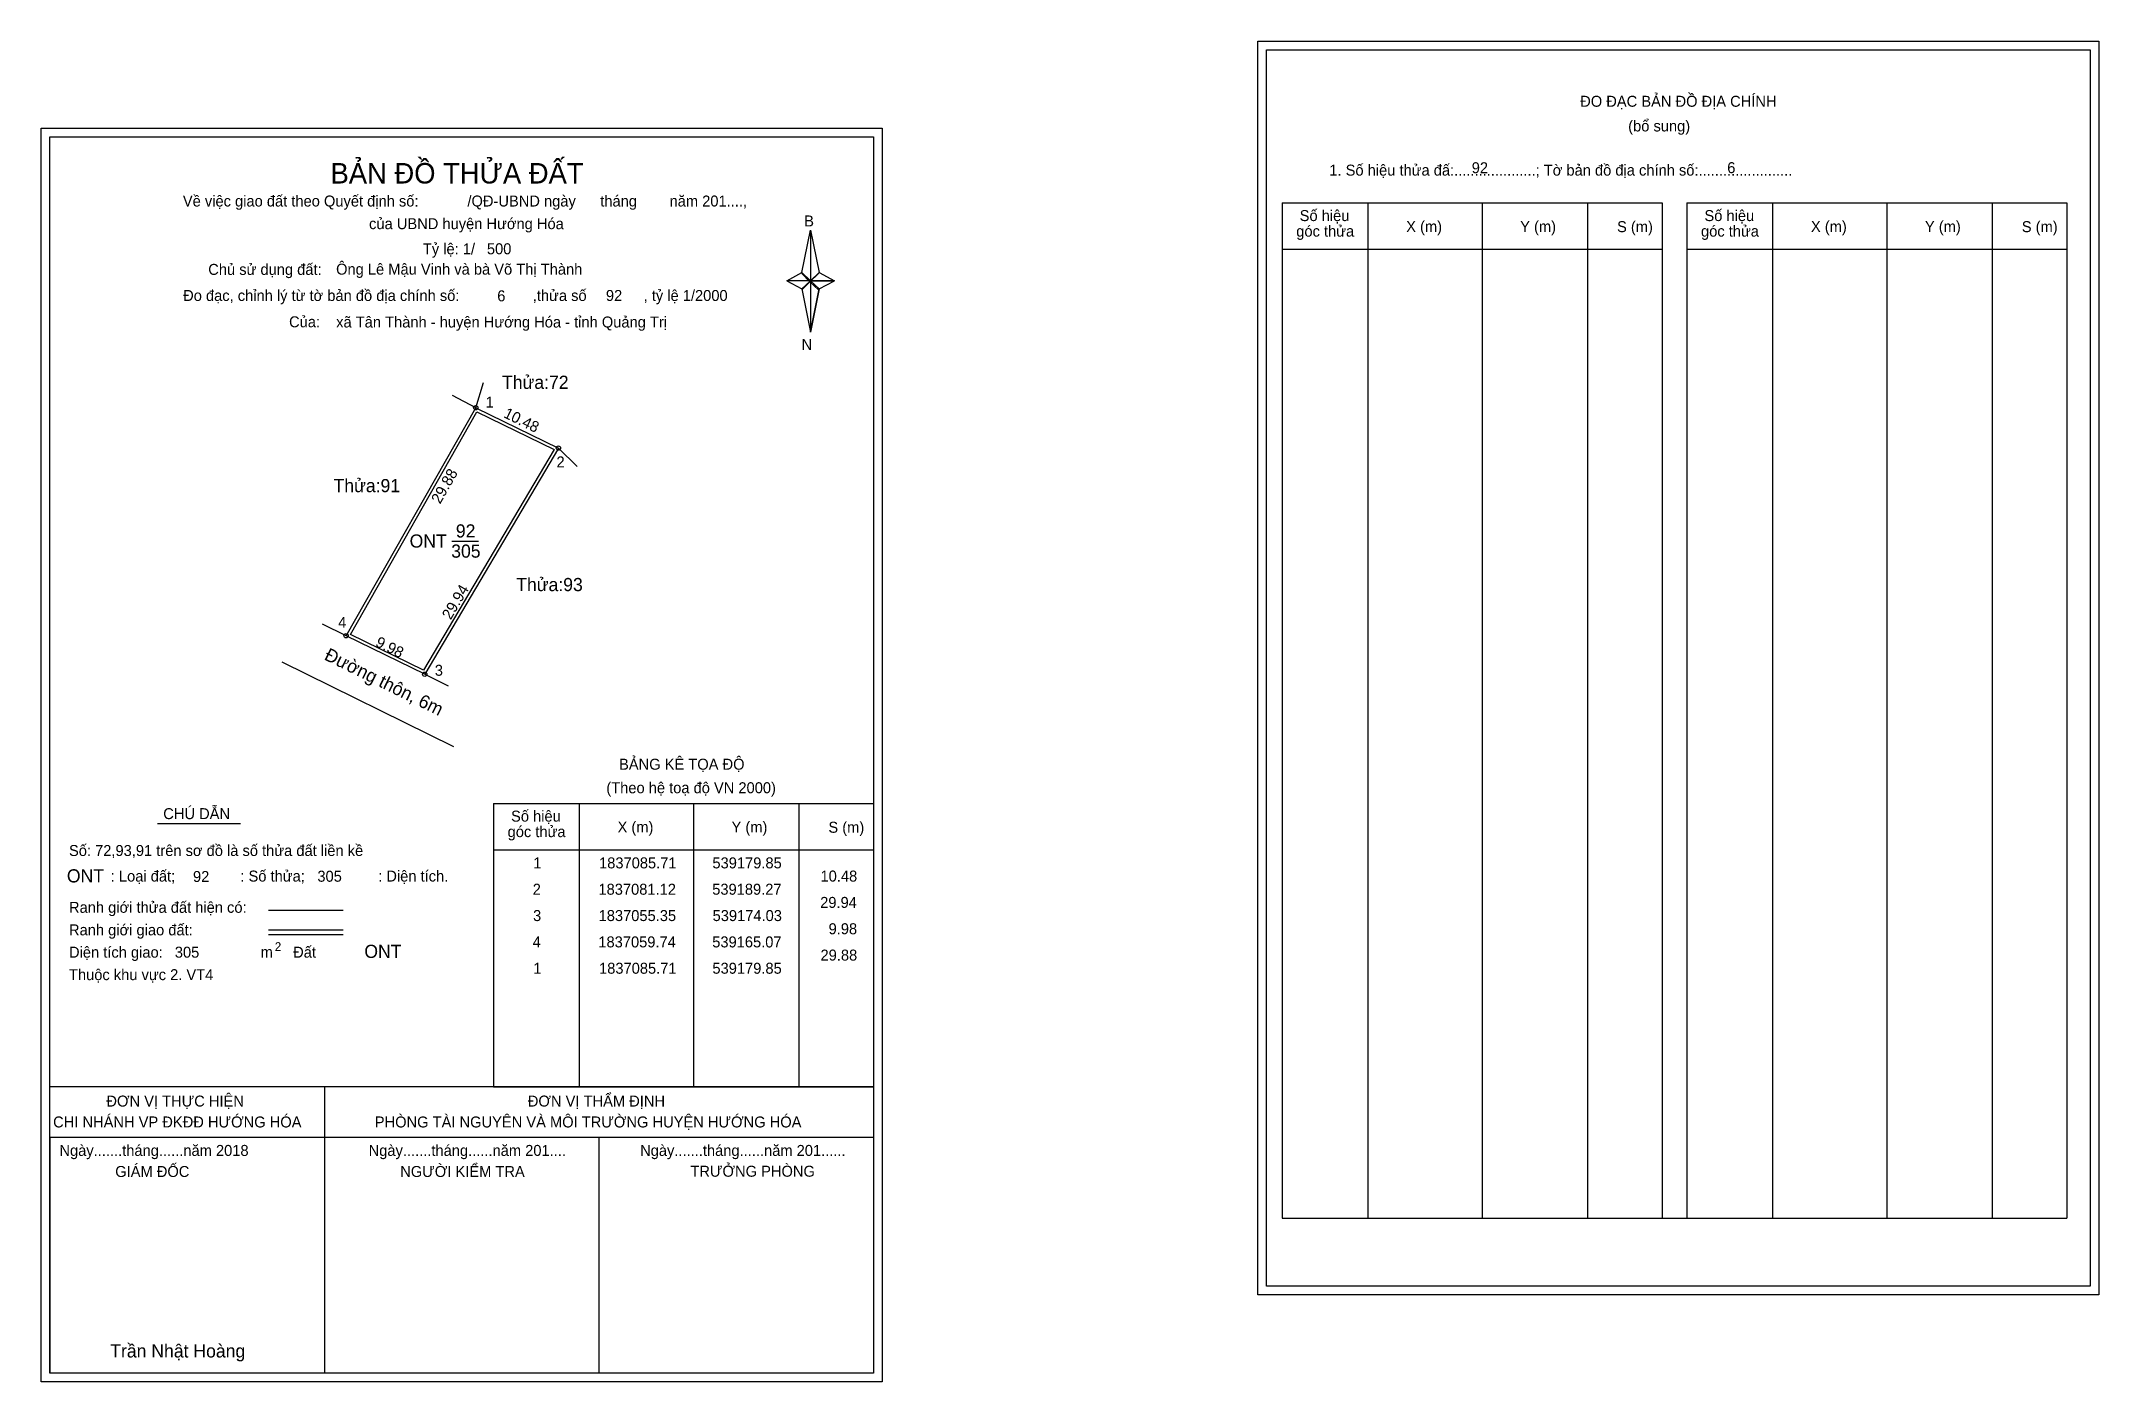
# Model space of a CAD drawing. Extents: x 539130 to 539365, y 1836975 to 1837127.
import ezdxf

# ---------------------------------------------------------------- set-up
doc = ezdxf.new("R2010")
doc.units = 0
for name, color, linetype in [('Level 1', 7, 'Continuous'), ('Level 10', 7, 'Continuous'), ('Level 11', 7, 'Continuous'), ('Level 13', 7, 'Continuous'), ('Level 27', 7, 'Continuous'), ('Level 3', 7, 'Continuous'), ('Level 35', 7, 'Continuous'), ('Level 36', 7, 'Continuous'), ('Level 49', 7, 'Continuous'), ('Level 5', 7, 'Continuous'), ('Level 53', 7, 'Continuous'), ('Level 55', 7, 'Continuous'), ('Level 6', 7, 'Continuous'), ('Level 63', 7, 'Continuous'), ('Level 9', 7, 'Continuous')]:
    doc.layers.add(name, color=color, linetype=linetype)

msp = doc.modelspace()

# ---------------------------------------------------------------- linework, layer by layer
at = {"layer": 'Level 1'}
for p, q in [((539269.98, 1837126.46), (539269.98, 1837126.46)), ((539131.32, 1837116.55), (539131.32, 1837116.55)), ((539271.75, 1837109.03), (539315.05, 1837109.03)), ((539281.54, 1836993.4), (539281.54, 1837109.03)), ((539294.58, 1836993.4), (539294.58, 1837109.03)), ((539306.56, 1837109.03), (539306.56, 1836993.4)), ((539315.05, 1837109.03), (539315.05, 1836993.4)), ((539317.87, 1837109.03), (539361.18, 1837109.03)), ((539327.67, 1836993.4), (539327.67, 1837109.03)), ((539340.71, 1836993.4), (539340.71, 1837109.03)), ((539352.69, 1837109.03), (539352.69, 1836993.4)), ((539361.18, 1837109.03), (539361.18, 1836993.4)), ((539217.03, 1837101.1), (539218.01, 1837105.92)), ((539218.01, 1837105.92), (539218.01, 1837100.16)), ((539218.01, 1837105.92), (539219, 1837101.1)), ((539271.75, 1837103.77), (539315.05, 1837103.77)), ((539317.87, 1837103.77), (539361.18, 1837103.77)), ((539215.31, 1837100.16), (539217.03, 1837101.1)), ((539217.03, 1837101.1), (539218.01, 1837100.16)), ((539217.94, 1837100.05), (539217.03, 1837101)), ((539218.01, 1837100.16), (539217.03, 1837099.24)), ((539217.94, 1837100.05), (539217.03, 1837099.13)), ((539217.03, 1837099.13), (539217.94, 1837100.05)), ((539218.92, 1837101), (539217.94, 1837100.05)), ((539217.94, 1837100.05), (539218.92, 1837101)), ((539218.92, 1837099.13), (539217.94, 1837100.05)), ((539219, 1837101.1), (539218.01, 1837100.16)), ((539218.01, 1837100.16), (539218.01, 1837094.31)), ((539218.01, 1837100.16), (539220.72, 1837100.16)), ((539218.01, 1837100.16), (539219, 1837099.24)), ((539219, 1837099.24), (539220.72, 1837100.16)), ((539217.03, 1837099.24), (539218.01, 1837094.31)), ((539219, 1837099.24), (539218.01, 1837094.31)), ((539181.87, 1837040.63), (539225.17, 1837040.63)), ((539191.66, 1837008.37), (539191.66, 1837040.63)), ((539204.7, 1837008.37), (539204.7, 1837040.63)), ((539216.68, 1837040.63), (539216.68, 1837008.37)), ((539181.87, 1837035.37), (539225.17, 1837035.37)), ((539156.21, 1837028.47), (539164.72, 1837028.47)), ((539156.21, 1837026.25), (539164.72, 1837026.25)), ((539156.21, 1837025.7), (539164.72, 1837025.7)), ((539184.73, 1837008.37), (539131.32, 1837008.37)), ((539225.17, 1837008.37), (539172.75, 1837008.37)), ((539181.87, 1837008.37), (539225.17, 1837008.37)), ((539225.17, 1837002.59), (539131.32, 1837002.59)), ((539131.32, 1836975.76), (539131.32, 1837002.59)), ((539271.75, 1836993.4), (539361.18, 1836993.4)), ((539363.83, 1836985.67), (539363.83, 1836985.67)), ((539225.17, 1836975.76), (539225.17, 1836975.76))]:
    msp.add_line(p, q, dxfattribs=at)
for points in [[(539217.03, 1837101.1), (539218.01, 1837105.92), (539218.01, 1837100.16)], [(539215.31, 1837100.16), (539217.03, 1837099.24), (539218.01, 1837100.16)], [(539218.01, 1837100.16), (539219, 1837101.1), (539220.72, 1837100.16)], [(539218.01, 1837100.16), (539218.01, 1837094.31), (539219, 1837099.24)]]:
    msp.add_lwpolyline(points, close=True, dxfattribs=at)
at = {"layer": 'Level 10'}
for points in [[(539165.07, 1837059.74), (539179.85, 1837085.71), (539189.27, 1837081.12), (539174.03, 1837055.35)], [(539165.56, 1837059.89), (539179.99, 1837085.25), (539188.78, 1837080.97), (539173.89, 1837055.81)]]:
    msp.add_lwpolyline(points, close=True, dxfattribs=at)
at = {"layer": 'Level 11'}
for centre in [(539179.85, 1837085.71), (539189.27, 1837081.12), (539165.07, 1837059.74), (539165.07, 1837059.74), (539174.03, 1837055.35)]:
    msp.add_circle(centre, 0.25, dxfattribs=at)
at = {"layer": 'Level 27'}
for p, q in [((539179.85, 1837085.71), (539180.73, 1837088.58)), ((539179.85, 1837085.71), (539177.19, 1837087.09)), ((539189.27, 1837081.12), (539191.39, 1837079)), ((539165.07, 1837059.74), (539162.38, 1837061.06)), ((539174.03, 1837055.35), (539176.72, 1837054.03))]:
    msp.add_line(p, q, dxfattribs=at)
at = {"layer": 'Level 3'}
for p, q in [((539271.75, 1837109.03), (539271.75, 1836993.4)), ((539317.87, 1837109.03), (539317.87, 1836993.4)), ((539181.87, 1837040.63), (539181.87, 1837008.37))]:
    msp.add_line(p, q, dxfattribs=at)
at = {"layer": 'Level 35'}
msp.add_line((539177.35, 1837047.08), (539157.77, 1837056.73), dxfattribs=at)
at = {"layer": 'Level 5'}
for p, q in [((539143.58, 1837038.36), (539153.05, 1837038.36)), ((539162.6, 1837008.37), (539162.6, 1836975.76)), ((539131.32, 1837002.59), (539131.32, 1836975.76)), ((539131.32, 1837002.59), (539131.32, 1836975.76)), ((539193.88, 1837002.59), (539193.88, 1836975.76))]:
    msp.add_line(p, q, dxfattribs=at)
at = {"layer": 'Level 63'}
for points in [[(539268.98, 1837127.46), (539364.83, 1837127.46), (539364.83, 1836984.67), (539268.98, 1836984.67)], [(539269.98, 1837126.46), (539363.83, 1837126.46), (539363.83, 1836985.67), (539269.98, 1836985.67)], [(539130.32, 1837117.55), (539226.17, 1837117.55), (539226.17, 1836974.76), (539130.32, 1836974.76)], [(539131.32, 1837116.55), (539225.17, 1837116.55), (539225.17, 1836975.76), (539131.32, 1836975.76)]]:
    msp.add_lwpolyline(points, close=True, dxfattribs=at)
at = {"layer": 'Level 9'}
msp.add_line((539177.11, 1837070.53), (539180.17, 1837070.53), dxfattribs=at)

# ---------------------------------------------------------------- texts
at = {"layer": 'Level 1'}
for s, height, p in [('ĐO ĐẠC BẢN ĐỒ ĐỊA CHÍNH', 1.25, (539305.72, 1837119.99)), ('(bổ sung)', 1.25, (539311.19, 1837117.18)), ('BẢN ĐỒ THỬA ĐẤT', 2.3328, (539163.3, 1837111.25)), ('1. Số hiệu thửa đấ:....................; Tờ bản đồ địa chính số:.......................', 1.25, (539277.13, 1837112.15)), ('Về việc giao đất theo Quyết định số:            /QĐ-UBND ngày      tháng        năm 201....,      ', 1.25, (539146.47, 1837108.63)), ('của UBND huyện Hướng Hóa', 1.25, (539167.69, 1837106.05)), ('B', 1.25, (539217.28, 1837106.36)), ('Số hiệu', 1.25, (539273.75, 1837106.97)), ('X (m)', 1.25, (539285.89, 1837105.73)), ('Y (m)', 1.25, (539298.88, 1837105.73)), ('S (m)', 1.25, (539309.92, 1837105.71)), ('Số hiệu', 1.25, (539319.88, 1837106.97)), ('X (m)', 1.25, (539332.02, 1837105.73)), ('Y (m)', 1.25, (539345.01, 1837105.73)), ('S (m)', 1.25, (539356.05, 1837105.71)), ('góc thửa', 1.25, (539273.36, 1837105.2)), ('góc thửa', 1.25, (539319.49, 1837105.2)), ('Chủ sử dụng đất:', 1.25, (539149.36, 1837100.84)), ('Đo đạc, chỉnh lý từ tờ bản đồ địa chính số:                  ,thửa số              , tỷ lệ 1/2000       ', 1.25, (539146.5, 1837097.87)), ('Của:', 1.25, (539158.57, 1837094.87)), ('N', 1.25, (539216.98, 1837092.28)), ('BẢNG KÊ TỌA ĐỘ', 1.25, (539196.18, 1837044.48)), ('(Theo hệ toạ độ VN 2000)', 1.25, (539194.73, 1837041.8)), ('CHÚ DẪN', 1.25, (539144.23, 1837038.85)), ('Số hiệu', 1.25, (539183.87, 1837038.57)), ('X (m)', 1.25, (539196.01, 1837037.33)), ('Y (m)', 1.25, (539209, 1837037.33)), ('S (m)', 1.25, (539220.04, 1837037.3)), ('góc thửa', 1.25, (539183.48, 1837036.8)), ('Số: 72,93,91 trên sơ đồ là số thửa đất liền kề', 1.25, (539133.49, 1837034.65)), (': Loại đất;                : Số thửa;                  : Diện tích.', 1.25, (539138.25, 1837031.74)), ('Ranh giới thửa đất hiện có:', 1.25, (539133.49, 1837028.18)), ('Ranh giới giao đất:', 1.25, (539133.49, 1837025.61)), ('2', 1, (539156.94, 1837023.83)), ('Diện tích giao:                                Đất ', 1.25, (539133.49, 1837023.07)), ('m', 1.25, (539155.33, 1837023.08)), ('Thuộc khu vực 2. VT4', 1.25, (539133.49, 1837020.51)), ('ĐƠN VỊ THỰC HIỆN', 1.25, (539137.75, 1837006.11)), ('ĐƠN VỊ THẨM ĐỊNH', 1.25, (539185.78, 1837006.11)), ('CHI NHÁNH VP ĐKĐĐ HƯỚNG HÓA', 1.25, (539131.68, 1837003.73)), ('PHÒNG TÀI NGUYÊN VÀ MÔI TRƯỜNG HUYỆN HƯỚNG HÓA', 1.25, (539168.34, 1837003.73)), ('Ngày.......tháng......năm 2018', 1.25, (539132.4, 1837000.49)), ('Ngày.......tháng......năm 201....', 1.25, (539167.64, 1837000.49)), ('Ngày.......tháng......năm 201......', 1.25, (539198.58, 1837000.49)), ('GIÁM ĐỐC', 1.25, (539138.76, 1836998.09)), ('NGƯỜI KIỂM TRA', 1.25, (539171.24, 1836998.09)), ('TRƯỞNG PHÒNG', 1.25, (539204.31, 1836998.12)), ('Trần Nhật Hoàng', 1.5, (539138.19, 1836977.53))]:
    msp.add_text(s, height=height, dxfattribs=at).set_placement(p)
at = {"layer": 'Level 11'}
msp.add_text('Tỷ lệ: 1/', height=1.25, dxfattribs=at).set_placement((539173.82, 1837103.18))
at = {"layer": 'Level 13'}
for s, p in [('92', (539177.58, 1837070.93)), ('ONT', (539172.31, 1837069.78)), ('305', (539177.05, 1837068.63))]:
    msp.add_text(s, height=1.5, dxfattribs=at).set_placement(p)
at = {"layer": 'Level 36'}
for s, p in [('Thửa:72', (539182.84, 1837087.86)), ('Thửa:91', (539163.64, 1837076.09)), ('Thửa:93', (539184.46, 1837064.82))]:
    msp.add_text(s, height=1.5, dxfattribs=at).set_placement(p)
at = {"layer": 'Level 49'}
for s, rotation, p in [('10.48', 334.0218, (539182.92, 1837084.66)), ('29.88', 60.355, (539175.78, 1837074.67)), ('29.94', 59.4006, (539176.99, 1837061.48)), ('9.98', 333.8972, (539168.32, 1837058.59))]:
    msp.add_text(s, height=1.25, rotation=rotation, dxfattribs=at).set_placement(p)
at = {"layer": 'Level 5'}
msp.add_text('Đường thôn, 6m', height=1.5, rotation=333.7785, dxfattribs=at).set_placement((539162.48, 1837057.07))
at = {"layer": 'Level 53'}
for s, p in [('1', (539186.41, 1837033.24)), ('1837085.71', (539193.9, 1837033.24)), ('539179.85', (539206.82, 1837033.24)), ('10.48', (539219.14, 1837031.74)), ('2', (539186.34, 1837030.24)), ('1837081.12', (539193.83, 1837030.24)), ('539189.27', (539206.8, 1837030.24)), ('29.94', (539219.1, 1837028.74)), ('3', (539186.38, 1837027.24)), ('1837055.35', (539193.85, 1837027.24)), ('539174.03', (539206.84, 1837027.24)), ('9.98', (539220.06, 1837025.74)), ('4', (539186.33, 1837024.24)), ('1837059.74', (539193.82, 1837024.24)), ('539165.07', (539206.8, 1837024.24)), ('1', (539186.41, 1837021.24)), ('1837085.71', (539193.9, 1837021.24)), ('539179.85', (539206.82, 1837021.24)), ('29.88', (539219.14, 1837022.74))]:
    msp.add_text(s, height=1.25, dxfattribs=at).set_placement(p)
at = {"layer": 'Level 55'}
for s, height, p in [('1', 0.2, (539179.79, 1837085.71)), ('72', 0.055, (539179.81, 1837085.66)), ('72', 0.055, (539179.81, 1837085.66)), ('91', 0.055, (539179.81, 1837085.66)), ('2', 0.2, (539189.2, 1837081.12)), ('72', 0.055, (539189.23, 1837081.06)), ('72', 0.055, (539189.23, 1837081.06)), ('93', 0.055, (539189.23, 1837081.06)), ('93', 0.055, (539189.23, 1837081.06)), ('4', 0.2, (539165, 1837059.74)), ('91', 0.055, (539165.03, 1837059.69)), ('0', 0.055, (539165.05, 1837059.69)), ('3', 0.2, (539173.97, 1837055.35)), ('93', 0.055, (539173.99, 1837055.29)), ('93', 0.055, (539173.99, 1837055.29)), ('0', 0.055, (539174.01, 1837055.29))]:
    msp.add_text(s, height=height, dxfattribs=at).set_placement(p)
at = {"layer": 'Level 6'}
for s, height, p in [('92', 1.25, (539293.36, 1837112.42)), ('6', 1.25, (539322.48, 1837112.43)), ('500', 1.25, (539181.12, 1837103.19)), ('Ông Lê Mậu Vinh và bà Võ Thị Thành', 1.25, (539163.93, 1837100.87)), ('6', 1.25, (539182.3, 1837097.83)), ('92', 1.25, (539194.68, 1837097.87)), ('xã Tân Thành - huyện Hướng Hóa - tỉnh Quảng Trị', 1.25, (539163.94, 1837094.85)), ('ONT', 1.5, (539133.25, 1837031.64)), ('92', 1.25, (539147.62, 1837031.69)), ('305', 1.25, (539161.8, 1837031.72)), ('ONT', 1.5, (539167.15, 1837023.04)), ('305', 1.25, (539145.55, 1837023.07))]:
    msp.add_text(s, height=height, dxfattribs=at).set_placement(p)
at = {"layer": 'Level 9'}
for s, p in [('1', (539180.97, 1837085.72)), ('2', (539189.05, 1837078.91)), ('4', (539164.17, 1837060.64)), ('3', (539175.18, 1837055.18))]:
    msp.add_text(s, height=1.25, dxfattribs=at).set_placement(p)

doc.saveas('drawing.dxf')
